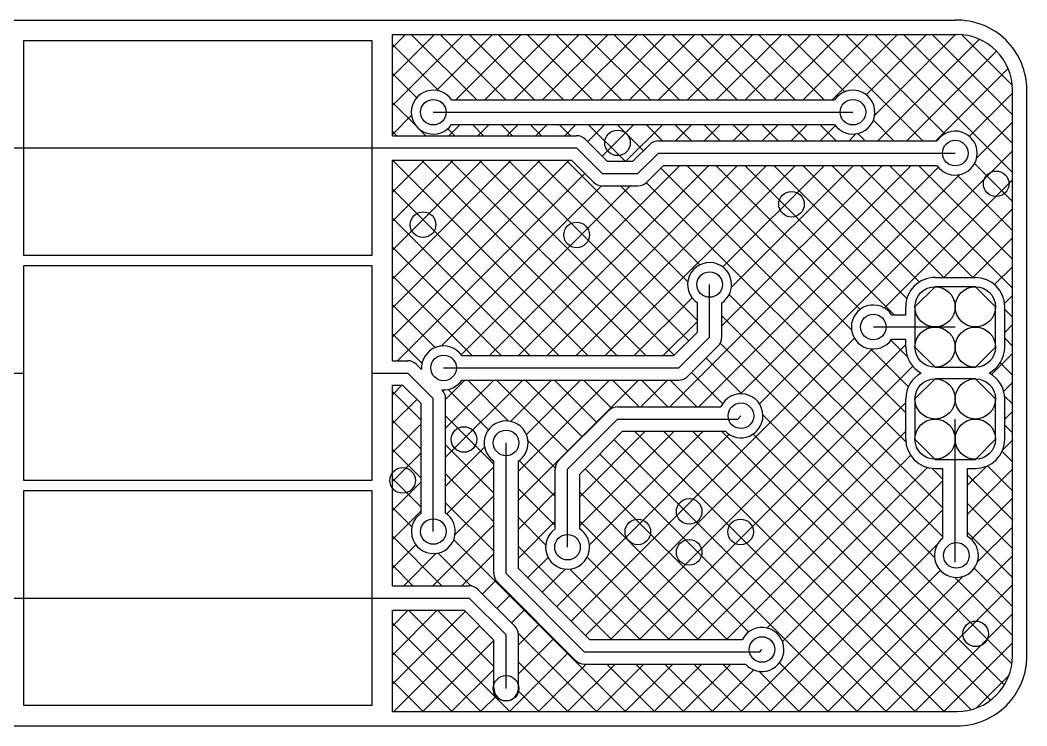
# Model space of a CAD drawing. Extents: x 0 to 2.16, y 0 to 0.69.
# Drawn here: x 1.176 to 2.16, y 0 to 0.69 of the extents above; entities that cross this region are included whole.
import ezdxf

# ---------------------------------------------------------------- set-up
doc = ezdxf.new("R2010")
doc.units = 0
doc.layers.get('0').update_dxf_attribs({"linetype": 'CONTINUOUS'})
doc.layers.add('gbl', color=3, linetype='CONTINUOUS')

# ---------------------------------------------------------------- blocks, each defined once
blk = doc.blocks.new('D75')
blk.add_circle((0, 0), 0.0125)
blk = doc.blocks.new('D76')
blk.add_lwpolyline([(0.0197, 0.0394), (-0.0197, 0.0394), (-0.0394, 0.0197), (-0.0394, -0.0197), (-0.0197, -0.0394), (0.0197, -0.0394), (0.0394, -0.0197), (0.0394, 0.0197)], close=True)
for centre in [(-0.0197, 0.0197), (0.0197, 0.0197), (-0.0197, -0.0197), (0.0197, -0.0197)]:
    blk.add_circle(centre, 0.01968)

msp = doc.modelspace()

# ---------------------------------------------------------------- linework, layer by layer
at = {"layer": 'gbl', "color": 3}
for points in [[(0.06449, 0.69), (2.09, 0.69)], [(1.18, 0.46), (1.18, 0.67), (1.52, 0.67), (1.52, 0.46), (1.18, 0.46)], [(1.54, 0.676), (2.03, 0.676)], [(1.54, 0.6349), (1.5811, 0.676)], [(1.54, 0.60662), (1.60938, 0.676)], [(1.54, 0.66319), (1.55281, 0.676)], [(1.54, 0.577), (1.54, 0.676)], [(1.55846, 0.676), (1.62246, 0.612)], [(1.58296, 0.62129), (1.63767, 0.676)], [(1.58674, 0.676), (1.65074, 0.612)], [(1.60195, 0.612), (1.66595, 0.676)], [(1.61503, 0.676), (1.67903, 0.612)], [(1.63023, 0.612), (1.69423, 0.676)], [(1.64331, 0.676), (1.70731, 0.612)], [(1.65852, 0.612), (1.72252, 0.676)], [(1.67159, 0.676), (1.73559, 0.612)], [(1.6868, 0.612), (1.7508, 0.676)], [(1.69988, 0.676), (1.76388, 0.612)], [(1.71509, 0.612), (1.77909, 0.676)], [(1.72816, 0.676), (1.79216, 0.612)], [(1.74337, 0.612), (1.80737, 0.676)], [(1.75645, 0.676), (1.82045, 0.612)], [(1.77165, 0.612), (1.83565, 0.676)], [(1.78473, 0.676), (1.84873, 0.612)], [(1.79994, 0.612), (1.86394, 0.676)], [(1.81302, 0.676), (1.87702, 0.612)], [(1.82822, 0.612), (1.89222, 0.676)], [(1.8413, 0.676), (1.9053, 0.612)], [(1.85651, 0.612), (1.92051, 0.676)], [(1.86959, 0.676), (1.93359, 0.612)], [(1.88479, 0.612), (1.94879, 0.676)], [(1.89787, 0.676), (1.96187, 0.612)], [(1.91308, 0.612), (1.97708, 0.676)], [(1.92615, 0.676), (1.98214, 0.62001)], [(1.94136, 0.612), (2.00536, 0.676)], [(1.95444, 0.676), (2.05844, 0.572)], [(1.96965, 0.612), (2.03364, 0.676)], [(1.98272, 0.676), (2.0798, 0.57893)], [(2.00303, 0.6171), (2.06193, 0.676)], [(2.01101, 0.676), (2.146, 0.54101)], [(2.0113, 0.59709), (2.09021, 0.676)], [(2.0145, 0.572), (2.1138, 0.6713)], [(2.03, 0.676), (2.09172, 0.676)], [(2.03929, 0.676), (2.146, 0.56929)], [(2.06757, 0.676), (2.146, 0.59758)], [(2.09603, 0.67583), (2.14583, 0.62603)], [(1.54, 0.66617), (1.58535, 0.62082)], [(2.04278, 0.572), (2.13049, 0.65971)], [(2.07107, 0.572), (2.14178, 0.64271)], [(1.54, 0.63789), (1.56378, 0.61411)], [(2.146, 0.06828), (2.146, 0.62172)], [(2.16, 0.06828), (2.16, 0.62174)], [(1.59784, 0.612), (1.97216, 0.612)], [(2.10382, 0.57647), (2.146, 0.61865)], [(2.10382, 0.57647), (2.146, 0.61865)], [(1.54, 0.60961), (1.5644, 0.58521)], [(1.54, 0.57833), (1.5587, 0.59704)], [(1.58, 0.6), (1.99, 0.6)], [(2.01001, 0.59214), (2.03015, 0.572)], [(2.11099, 0.55536), (2.146, 0.59036)], [(1.54, 0.58132), (1.54432, 0.577)], [(1.56521, 0.5844), (1.57261, 0.577)], [(1.59411, 0.58378), (1.60089, 0.577)], [(1.59523, 0.577), (1.60623, 0.588)], [(1.59784, 0.588), (1.97216, 0.588)], [(1.61817, 0.588), (1.62917, 0.577)], [(1.62352, 0.577), (1.63452, 0.588)], [(1.64646, 0.588), (1.65746, 0.577)], [(1.6518, 0.577), (1.6628, 0.588)], [(1.67474, 0.588), (1.68574, 0.577)], [(1.68009, 0.577), (1.69109, 0.588)], [(1.70303, 0.588), (1.71403, 0.577)], [(1.70837, 0.577), (1.71937, 0.588)], [(1.73081, 0.57116), (1.74766, 0.588)], [(1.73131, 0.588), (1.76731, 0.552)], [(1.74495, 0.55702), (1.77594, 0.588)], [(1.7596, 0.588), (1.78531, 0.56228)], [(1.76822, 0.552), (1.80422, 0.588)], [(1.78788, 0.588), (1.80388, 0.572)], [(1.81616, 0.588), (1.83216, 0.572)], [(1.81651, 0.572), (1.83251, 0.588)], [(1.84445, 0.588), (1.86045, 0.572)], [(1.84479, 0.572), (1.86079, 0.588)], [(1.87273, 0.588), (1.88873, 0.572)], [(1.87308, 0.572), (1.88908, 0.588)], [(1.90102, 0.588), (1.91702, 0.572)], [(1.90136, 0.572), (1.91736, 0.588)], [(1.9293, 0.588), (1.9453, 0.572)], [(1.92964, 0.572), (1.94564, 0.588)], [(1.95758, 0.588), (1.97359, 0.572)], [(1.95793, 0.572), (1.9729, 0.58697)], [(1.54, 0.577), (1.72, 0.577)], [(1.72848, 0.57349), (1.74997, 0.552)], [(1.8, 0.572), (2.07216, 0.572)], [(1.98621, 0.572), (1.99291, 0.5787)], [(1.99482, 0.57905), (2.00187, 0.572)], [(1.115, 0.565), (1.72, 0.565)], [(1.72, 0.565), (1.745, 0.54), (1.78, 0.54)], [(1.77503, 0.552), (1.79151, 0.56849)], [(1.8987, 0.31478), (2.146, 0.56208)], [(1.54, 0.40863), (1.68437, 0.553)], [(1.54, 0.38034), (1.71265, 0.553)], [(1.54, 0.553), (1.71503, 0.553)], [(1.54, 0.4652), (1.6278, 0.553)], [(1.54, 0.49348), (1.59952, 0.553)], [(1.54, 0.43691), (1.65609, 0.553)], [(1.54, 0.52177), (1.57123, 0.553)], [(1.54, 0.357), (1.54, 0.553)], [(1.54004, 0.553), (1.73104, 0.362)], [(1.56832, 0.553), (1.75932, 0.362)], [(1.5966, 0.553), (1.78761, 0.362)], [(1.62489, 0.553), (1.81546, 0.36243)], [(1.65317, 0.553), (1.8296, 0.37657)], [(1.68146, 0.553), (1.838, 0.39646)], [(1.70974, 0.553), (1.82866, 0.43409)], [(1.71503, 0.553), (1.73652, 0.53152)], [(1.74997, 0.552), (1.77503, 0.552)], [(1.78, 0.54), (1.8, 0.56)], [(1.8, 0.56), (2.09, 0.56)], [(1.63479, 0.362), (1.82079, 0.548)], [(1.66308, 0.362), (1.84908, 0.548)], [(1.69136, 0.362), (1.87736, 0.548)], [(1.71965, 0.362), (1.90565, 0.548)], [(1.74793, 0.362), (1.93393, 0.548)], [(1.78849, 0.53152), (1.80497, 0.548)], [(1.80228, 0.54531), (2.04163, 0.30597)], [(1.80497, 0.548), (2.07216, 0.548)], [(1.81107, 0.312), (2.04707, 0.548)], [(1.82788, 0.548), (1.98868, 0.38719)], [(1.83935, 0.312), (2.07353, 0.54618)], [(1.83935, 0.312), (2.07353, 0.54618)], [(1.85616, 0.548), (1.99702, 0.40714)], [(1.862, 0.39122), (2.01878, 0.548)], [(1.86291, 0.44869), (1.96221, 0.548)], [(1.87133, 0.42884), (1.9905, 0.548)], [(1.88445, 0.548), (2.03045, 0.402)], [(1.91273, 0.548), (2.04283, 0.4179)], [(1.94102, 0.548), (2.05505, 0.43397)], [(1.9693, 0.548), (2.07893, 0.43837)], [(1.99759, 0.548), (2.10721, 0.43837)], [(2.02587, 0.548), (2.146, 0.42787)], [(2.05415, 0.548), (2.146, 0.45615)], [(2.10893, 0.5498), (2.146, 0.51272)], [(1.54494, 0.357), (1.72798, 0.54005)], [(1.88032, 0.32469), (2.09464, 0.53901)], [(2.0208, 0.40859), (2.146, 0.5338)], [(2.09186, 0.53858), (2.146, 0.48444)], [(1.54, 0.52475), (1.70275, 0.362)], [(1.58759, 0.37136), (1.74425, 0.52802)], [(1.60729, 0.36278), (1.77251, 0.528)], [(1.745, 0.528), (1.78, 0.528)], [(1.76303, 0.528), (1.84033, 0.4507)], [(1.78813, 0.53118), (2.04176, 0.27755)], [(2.07886, 0.43837), (2.146, 0.50551)], [(1.54, 0.49647), (1.67447, 0.362)], [(2.10714, 0.43837), (2.146, 0.47723)], [(1.54, 0.46818), (1.64618, 0.362)], [(1.18, 0.24), (1.18, 0.45), (1.52, 0.45), (1.52, 0.24), (1.18, 0.24)], [(2.12844, 0.43139), (2.146, 0.44894)], [(1.54, 0.4399), (1.6179, 0.362)], [(2.07031, 0.43837), (2.10968, 0.43837)], [(1.85, 0.38), (1.85, 0.4315)], [(1.77621, 0.362), (1.83281, 0.41859)], [(1.838, 0.38497), (1.838, 0.41366)], [(1.862, 0.38), (1.862, 0.41366)], [(1.8692, 0.42183), (2.078, 0.21303)], [(2.1382, 0.41285), (2.146, 0.42066)], [(1.54, 0.41162), (1.58176, 0.36986)], [(2.04163, 0.402), (2.04163, 0.40968)], [(2.13837, 0.37031), (2.13837, 0.40968)], [(2.13837, 0.40721), (2.146, 0.39959)], [(1.8045, 0.362), (1.838, 0.3955)], [(1.862, 0.40074), (2.078, 0.18474)], [(2.02784, 0.402), (2.04163, 0.402)], [(1.81503, 0.362), (1.838, 0.38497)], [(2.01, 0.39), (2.09, 0.39)], [(2.13837, 0.38475), (2.146, 0.39237)], [(1.54, 0.38333), (1.56895, 0.35438)], [(1.71459, 0.10238), (1.99141, 0.3792)], [(1.82, 0.35), (1.85, 0.38)], [(1.86042, 0.37404), (2.06973, 0.16473)], [(2.02714, 0.37702), (2.0432, 0.36097)], [(2.02784, 0.378), (2.04163, 0.378)], [(2.04163, 0.37031), (2.04163, 0.378)], [(2.13837, 0.37893), (2.146, 0.3713)], [(1.72873, 0.08824), (2.00901, 0.36852)], [(1.75326, 0.08449), (2.04163, 0.37286)], [(1.82849, 0.34152), (1.85848, 0.37152)], [(2.00719, 0.36868), (2.04424, 0.33164)], [(2.12552, 0.34361), (2.146, 0.36409)], [(1.54, 0.357), (1.555, 0.357)], [(1.60784, 0.362), (1.81503, 0.362)], [(1.84657, 0.3596), (1.8815, 0.32467)], [(2.13397, 0.35505), (2.146, 0.34302)], [(1.155, 0.345), (1.18, 0.345)], [(1.52, 0.345), (1.555, 0.345)], [(1.555, 0.345), (1.58, 0.32)], [(1.56349, 0.35348), (1.56856, 0.34841)], [(1.59, 0.35), (1.82, 0.35)], [(1.78154, 0.08449), (2.04861, 0.35156)], [(1.83243, 0.34546), (1.86273, 0.31516)], [(1.592, 0.31921), (1.61079, 0.338)], [(1.592, 0.26264), (1.66736, 0.338)], [(1.592, 0.29092), (1.63908, 0.338)], [(1.60784, 0.338), (1.82, 0.338)], [(1.61362, 0.338), (1.65359, 0.29802)], [(1.6419, 0.338), (1.71146, 0.26844)], [(1.65538, 0.29774), (1.69564, 0.338)], [(1.66314, 0.22064), (1.7805, 0.338)], [(1.66314, 0.24893), (1.75221, 0.338)], [(1.67018, 0.338), (1.72561, 0.28258)], [(1.67095, 0.28502), (1.72393, 0.338)], [(1.69847, 0.338), (1.73975, 0.29672)], [(1.72675, 0.338), (1.75423, 0.31052)], [(1.75504, 0.338), (1.78104, 0.312)], [(1.78278, 0.312), (1.80878, 0.338)], [(1.78332, 0.338), (1.80932, 0.312)], [(1.8116, 0.338), (1.8376, 0.312)], [(2.13737, 0.32718), (2.146, 0.33581)], [(1.54, 0.333), (1.55003, 0.333), (1.568, 0.31503)], [(1.54, 0.32378), (1.54922, 0.333)], [(1.54, 0.137), (1.54, 0.333)], [(1.54, 0.32676), (1.568, 0.29876)], [(1.59438, 0.32895), (1.63387, 0.28946)], [(1.54, 0.29549), (1.56377, 0.31926)], [(1.568, 0.20784), (1.568, 0.31503)], [(1.58, 0.19), (1.58, 0.32)], [(1.592, 0.20784), (1.592, 0.32)], [(1.80983, 0.08449), (2.04163, 0.31629)], [(2.04163, 0.28032), (2.04163, 0.31969)], [(2.13823, 0.3225), (2.146, 0.31473)], [(2.13837, 0.28032), (2.13837, 0.31969)], [(1.70266, 0.25963), (1.75152, 0.30849)], [(1.76, 0.312), (1.86098, 0.312)], [(2.13837, 0.29989), (2.146, 0.30752)], [(1.54, 0.29848), (1.568, 0.27048)], [(1.54, 0.26721), (1.568, 0.29521)], [(1.592, 0.30305), (1.63914, 0.25591)], [(1.71114, 0.17469), (1.71114, 0.25114), (1.76, 0.3)], [(1.76, 0.3), (1.87741, 0.3)], [(1.87741, 0.3), (1.88059, 0.30319)], [(1.90207, 0.3041), (2.14547, 0.0607)], [(2.09, 0.16), (2.09, 0.3)], [(1.72314, 0.19579), (1.81535, 0.288)], [(1.72314, 0.22408), (1.78707, 0.288)], [(1.72314, 0.19579), (1.81535, 0.288)], [(1.72314, 0.19253), (1.72314, 0.24617), (1.76497, 0.288)], [(1.73253, 0.17689), (1.84363, 0.288)], [(1.76497, 0.288), (1.86538, 0.288)], [(1.77675, 0.288), (2.05075, 0.014)], [(1.80504, 0.288), (2.07904, 0.014)], [(1.83332, 0.288), (2.10553, 0.01579)], [(1.83811, 0.08449), (2.04163, 0.288)], [(1.86161, 0.288), (2.12455, 0.02506)], [(1.89256, 0.28533), (2.13799, 0.0399)], [(2.13837, 0.29408), (2.146, 0.28645)], [(1.65114, 0.14886), (1.65114, 0.27666)], [(1.6725, 0.27911), (1.69921, 0.25241)], [(1.70045, 0.11653), (1.869, 0.28508)], [(1.75672, 0.27975), (2.02247, 0.014)], [(2.13625, 0.26948), (2.146, 0.27924)], [(1.54, 0.27019), (1.568, 0.24219)], [(1.54, 0.23892), (1.568, 0.26692)], [(1.592, 0.27476), (1.63914, 0.22762)], [(1.592, 0.23436), (1.63006, 0.27242)], [(2.13577, 0.26839), (2.146, 0.25816)], [(1.63914, 0.14886), (1.63914, 0.25882)], [(1.66314, 0.15383), (1.66314, 0.25882)], [(1.66394, 0.25939), (1.69914, 0.22419)], [(1.74258, 0.26561), (1.99418, 0.014)], [(1.86639, 0.08449), (2.04639, 0.26448)], [(1.592, 0.24648), (1.63914, 0.19934)], [(1.59303, 0.2071), (1.63914, 0.25321)], [(1.69914, 0.19253), (1.69914, 0.25114)], [(1.72844, 0.25146), (1.88811, 0.09179)], [(1.90586, 0.09567), (2.06282, 0.25263)], [(2.06755, 0.25176), (2.078, 0.24131)], [(2.07031, 0.25163), (2.078, 0.25163)], [(2.078, 0.18368), (2.078, 0.25163)], [(2.102, 0.23524), (2.12052, 0.25375)], [(2.102, 0.25163), (2.10968, 0.25163)], [(2.102, 0.18522), (2.102, 0.25163)], [(2.102, 0.20695), (2.146, 0.25095)], [(2.12164, 0.25424), (2.146, 0.22988)], [(1.54, 0.24191), (1.568, 0.21391)], [(1.54, 0.21064), (1.568, 0.23864)], [(1.92112, 0.08264), (2.078, 0.23952)], [(2.102, 0.24559), (2.146, 0.20159)], [(1.18, 0.02), (1.18, 0.23), (1.52, 0.23), (1.52, 0.02), (1.18, 0.02)], [(1.66314, 0.2319), (1.69914, 0.1959)], [(1.66314, 0.19236), (1.69914, 0.22836)], [(1.72314, 0.22847), (1.86713, 0.08449)], [(1.592, 0.21819), (1.63914, 0.17105)], [(1.6013, 0.18709), (1.63914, 0.22493)], [(2.102, 0.21731), (2.146, 0.17331)], [(2.10576, 0.18243), (2.146, 0.22267)], [(1.54, 0.21362), (1.559, 0.19462)], [(1.54, 0.18236), (1.568, 0.21035)], [(1.88076, 0.014), (2.078, 0.21124)], [(1.66314, 0.20362), (1.68977, 0.177)], [(1.66314, 0.16408), (1.69914, 0.20008)], [(1.72314, 0.20019), (1.83885, 0.08449)], [(1.5795, 0.137), (1.63914, 0.19664)], [(2.102, 0.18903), (2.146, 0.14503)], [(2.11157, 0.15995), (2.146, 0.19439)], [(1.54, 0.18534), (1.58834, 0.137)], [(1.59994, 0.18197), (1.76791, 0.014)], [(1.90905, 0.014), (2.07261, 0.17757)], [(1.54, 0.15407), (1.5629, 0.17697)], [(1.55121, 0.137), (1.58291, 0.1687)], [(1.58462, 0.169), (1.61675, 0.13687)], [(1.60778, 0.137), (1.63914, 0.16836)], [(1.66314, 0.17534), (1.75399, 0.08449)], [(1.67216, 0.14481), (1.69209, 0.16473)], [(1.67216, 0.14481), (1.69209, 0.16473)], [(1.73024, 0.16481), (1.81056, 0.08449)], [(1.9939, 0.014), (2.146, 0.1661)], [(1.54, 0.15706), (1.56006, 0.137)], [(1.65114, 0.14886), (1.72751, 0.07248)], [(1.66314, 0.15383), (1.73249, 0.08449), (1.882, 0.08449)], [(1.6863, 0.13067), (1.70894, 0.1533)], [(1.71345, 0.15331), (1.78228, 0.08449)], [(1.93733, 0.014), (2.07537, 0.15204)], [(2.10861, 0.15413), (2.146, 0.11674)], [(1.62802, 0.12895), (1.6412, 0.14213)], [(1.64266, 0.14037), (1.71903, 0.064)], [(1.96562, 0.014), (2.09785, 0.14623)], [(2.02218, 0.014), (2.146, 0.13782)], [(2.08921, 0.14525), (2.146, 0.08846)], [(1.54, 0.137), (1.615, 0.137)], [(1.62348, 0.13349), (1.65963, 0.09734)], [(1.165, 0.125), (1.615, 0.125)], [(1.615, 0.125), (1.65114, 0.08886)], [(1.64216, 0.11481), (1.65519, 0.12784)], [(1.64216, 0.11481), (1.65519, 0.12784)], [(1.54, 0.06922), (1.58378, 0.113)], [(1.54, 0.0975), (1.5555, 0.113)], [(1.54, 0.113), (1.61003, 0.113)], [(1.54, 0.014), (1.54, 0.113)], [(1.54, 0.04093), (1.61105, 0.11198)], [(1.55577, 0.113), (1.65477, 0.014)], [(1.58406, 0.113), (1.63914, 0.05791)], [(1.61003, 0.113), (1.63914, 0.08389)], [(1.6563, 0.10067), (1.66933, 0.1137)], [(2.05047, 0.014), (2.146, 0.10953)], [(1.54, 0.10049), (1.62649, 0.014)], [(1.66314, 0.07922), (1.68347, 0.09956)], [(1.54135, 0.014), (1.62519, 0.09784)], [(1.54135, 0.014), (1.62519, 0.09784)], [(1.65114, 0.03666), (1.65114, 0.08886)], [(1.66301, 0.09061), (1.73962, 0.014)], [(1.66314, 0.03666), (1.66314, 0.08886)], [(1.56964, 0.014), (1.63914, 0.08351)], [(1.63914, 0.03666), (1.63914, 0.08389)], [(1.66314, 0.05094), (1.69762, 0.08541)], [(2.07875, 0.014), (2.146, 0.08125)], [(1.54, 0.0722), (1.5982, 0.014)], [(1.65449, 0.014), (1.71176, 0.07127)], [(1.72751, 0.07248), (1.89894, 0.07248)], [(1.89894, 0.07248), (1.90114, 0.07469)], [(1.66314, 0.0622), (1.71134, 0.014)], [(1.68277, 0.014), (1.72926, 0.06049)], [(1.71106, 0.014), (1.75754, 0.06049)], [(1.72751, 0.06049), (1.885, 0.06049)], [(1.73934, 0.014), (1.78583, 0.06049)], [(1.74971, 0.06049), (1.79619, 0.014)], [(1.76762, 0.014), (1.81411, 0.06049)], [(1.77799, 0.06049), (1.82448, 0.014)], [(1.79591, 0.014), (1.84239, 0.06049)], [(1.80628, 0.06049), (1.85276, 0.014)], [(1.82419, 0.014), (1.87068, 0.06049)], [(1.83456, 0.06049), (1.88105, 0.014)], [(1.86285, 0.06049), (1.90933, 0.014)], [(1.91824, 0.06166), (1.9659, 0.014)], [(1.59792, 0.014), (1.63914, 0.05522)], [(1.85248, 0.014), (1.89319, 0.05471)], [(1.89823, 0.05339), (1.93762, 0.014)], [(2.11033, 0.01729), (2.14271, 0.04967)], [(1.54, 0.04392), (1.56992, 0.014)], [(1.66288, 0.03418), (1.68306, 0.014)], [(1.6262, 0.014), (1.64159, 0.02939)], [(1.54, 0.014), (2.02995, 0.014)], [(2.03, 0.014), (2.09172, 0.014)], [(0.06449, 0), (2.09172, 0)]]:
    msp.add_lwpolyline(points, dxfattribs=at)
for points in [[(2.15996, 0.62174), (2.15996, 0.62174), (2.15996, 0.62174, 0.421432), (2.09, 0.69), (2.09, 0.69)], [(2.146, 0.62172), (2.146, 0.62172), (2.146, 0.62172, 0.414214), (2.09172, 0.676), (2.09172, 0.676)], [(1.59784, 0.612), (1.59784, 0.612), (1.59784, 0.612, 3.278364), (1.59784, 0.588), (1.59784, 0.588)], [(2.0115, 0.6), (2.0115, 0.6), (2.0115, 0.6, 0.740448), (1.97216, 0.612), (1.97216, 0.612)], [(1.97216, 0.588), (1.97216, 0.588), (1.97216, 0.588, 0.740466), (2.0115, 0.6), (2.0115, 0.6)], [(2.1115, 0.56), (2.1115, 0.56), (2.1115, 0.56, 0.740448), (2.07216, 0.572), (2.07216, 0.572)], [(1.72848, 0.57349), (1.72848, 0.57349), (1.72848, 0.57349, 0.199188), (1.72, 0.577), (1.72, 0.577)], [(1.72848, 0.57349), (1.72848, 0.57349), (1.72848, 0.57349, 0.199188), (1.72, 0.577), (1.72, 0.577)], [(1.8, 0.572), (1.8, 0.572), (1.8, 0.572, 0.198186), (1.79151, 0.56849), (1.79151, 0.56849)], [(1.8, 0.572), (1.8, 0.572), (1.8, 0.572, 0.198186), (1.79151, 0.56849), (1.79151, 0.56849)], [(2.07216, 0.548), (2.07216, 0.548), (2.07216, 0.548, 0.740466), (2.1115, 0.56), (2.1115, 0.56)], [(1.73652, 0.53152), (1.73652, 0.53152), (1.73652, 0.53152, 0.198099), (1.745, 0.528), (1.745, 0.528)], [(1.73652, 0.53152), (1.73652, 0.53152), (1.73652, 0.53152, 0.198099), (1.745, 0.528), (1.745, 0.528)], [(1.78, 0.528), (1.78, 0.528), (1.78, 0.528, 0.199109), (1.78849, 0.53152), (1.78849, 0.53152)], [(1.78, 0.528), (1.78, 0.528), (1.78, 0.528, 0.199109), (1.78849, 0.53152), (1.78849, 0.53152)], [(1.8715, 0.4315), (1.8715, 0.4315), (1.8715, 0.4315, 1.665478), (1.838, 0.41366), (1.838, 0.41366)], [(2.07031, 0.43837), (2.07031, 0.43837), (2.07031, 0.43837, 0.414316), (2.04163, 0.40968), (2.04163, 0.40968)], [(2.13837, 0.40968), (2.13837, 0.40968), (2.13837, 0.40968, 0.414069), (2.10968, 0.43837), (2.10968, 0.43837)], [(1.862, 0.41366), (1.862, 0.41366), (1.862, 0.41366, 0.249686), (1.8715, 0.4315), (1.8715, 0.4315)], [(2.02784, 0.402), (2.02784, 0.402), (2.02784, 0.402, 3.278364), (2.02784, 0.378), (2.02784, 0.378)], [(1.85848, 0.37152), (1.85848, 0.37152), (1.85848, 0.37152, 0.198099), (1.862, 0.38), (1.862, 0.38)], [(1.85848, 0.37152), (1.85848, 0.37152), (1.85848, 0.37152, 0.198099), (1.862, 0.38), (1.862, 0.38)], [(1.60784, 0.362), (1.60784, 0.362), (1.60784, 0.362, 0.769547), (1.56856, 0.34841), (1.56856, 0.34841)], [(2.04163, 0.37031), (2.04163, 0.37031), (2.04163, 0.37031, 0.277036), (2.05682, 0.345), (2.05682, 0.345)], [(2.12317, 0.345), (2.12317, 0.345), (2.12317, 0.345, 0.276737), (2.13837, 0.37031), (2.13837, 0.37031)], [(1.56349, 0.35348), (1.56349, 0.35348), (1.56349, 0.35348, 0.198316), (1.555, 0.357), (1.555, 0.357)], [(1.56349, 0.35348), (1.56349, 0.35348), (1.56349, 0.35348, 0.198316), (1.555, 0.357), (1.555, 0.357)], [(2.05682, 0.345), (2.05682, 0.345), (2.05682, 0.345, 0.277076), (2.04163, 0.31969), (2.04163, 0.31969)], [(2.13837, 0.31969), (2.13837, 0.31969), (2.13837, 0.31969, 0.277278), (2.12317, 0.345), (2.12317, 0.345)], [(1.58841, 0.32856), (1.58841, 0.32856), (1.58841, 0.32856, 0.269353), (1.60784, 0.338), (1.60784, 0.338)], [(1.82, 0.338), (1.82, 0.338), (1.82, 0.338, 0.199109), (1.82849, 0.34152), (1.82849, 0.34152)], [(1.82, 0.338), (1.82, 0.338), (1.82, 0.338, 0.199109), (1.82849, 0.34152), (1.82849, 0.34152)], [(1.592, 0.32), (1.592, 0.32), (1.592, 0.32, 0.198186), (1.58849, 0.32849), (1.58849, 0.32849)], [(1.592, 0.32), (1.592, 0.32), (1.592, 0.32, 0.198186), (1.58849, 0.32849), (1.58849, 0.32849)], [(1.90209, 0.30319), (1.90209, 0.30319), (1.90209, 0.30319, 0.808439), (1.86098, 0.312), (1.86098, 0.312)], [(1.76, 0.312), (1.76, 0.312), (1.76, 0.312, 0.198802), (1.75152, 0.30849), (1.75152, 0.30849)], [(1.76, 0.312), (1.76, 0.312), (1.76, 0.312, 0.198802), (1.75152, 0.30849), (1.75152, 0.30849)], [(1.67264, 0.27666), (1.67264, 0.27666), (1.67264, 0.27666, 1.665478), (1.63914, 0.25882), (1.63914, 0.25882)], [(1.86538, 0.288), (1.86538, 0.288), (1.86538, 0.288, 0.668866), (1.90209, 0.30319), (1.90209, 0.30319)], [(1.66314, 0.25882), (1.66314, 0.25882), (1.66314, 0.25882, 0.249686), (1.67264, 0.27666), (1.67264, 0.27666)], [(2.04163, 0.28032), (2.04163, 0.28032), (2.04163, 0.28032, 0.413967), (2.07031, 0.25163), (2.07031, 0.25163)], [(2.10968, 0.25163), (2.10968, 0.25163), (2.10968, 0.25163, 0.414069), (2.13837, 0.28032), (2.13837, 0.28032)], [(1.70266, 0.25963), (1.70266, 0.25963), (1.70266, 0.25963, 0.198316), (1.69914, 0.25114), (1.69914, 0.25114)], [(1.70266, 0.25963), (1.70266, 0.25963), (1.70266, 0.25963, 0.198316), (1.69914, 0.25114), (1.69914, 0.25114)], [(1.568, 0.20784), (1.568, 0.20784), (1.568, 0.20784, 1.665497), (1.6015, 0.19), (1.6015, 0.19)], [(1.6015, 0.19), (1.6015, 0.19), (1.6015, 0.19, 0.24965), (1.592, 0.20784), (1.592, 0.20784)], [(1.69914, 0.19253), (1.69914, 0.19253), (1.69914, 0.19253, 1.665497), (1.73264, 0.17469), (1.73264, 0.17469)], [(1.73264, 0.17469), (1.73264, 0.17469), (1.73264, 0.17469, 0.24965), (1.72314, 0.19253), (1.72314, 0.19253)], [(2.078, 0.18368), (2.078, 0.18368), (2.078, 0.18368, 1.605539), (2.11264, 0.16666), (2.11264, 0.16666)], [(2.11264, 0.16666), (2.11264, 0.16666), (2.11264, 0.16666, 0.266214), (2.102, 0.18522), (2.102, 0.18522)], [(1.63914, 0.14886), (1.63914, 0.14886), (1.63914, 0.14886, 0.199109), (1.64266, 0.14037), (1.64266, 0.14037)], [(1.63914, 0.14886), (1.63914, 0.14886), (1.63914, 0.14886, 0.199109), (1.64266, 0.14037), (1.64266, 0.14037)], [(1.62348, 0.13349), (1.62348, 0.13349), (1.62348, 0.13349, 0.199188), (1.615, 0.137), (1.615, 0.137)], [(1.62348, 0.13349), (1.62348, 0.13349), (1.62348, 0.13349, 0.199188), (1.615, 0.137), (1.615, 0.137)], [(1.66314, 0.08886), (1.66314, 0.08886), (1.66314, 0.08886, 0.198802), (1.65963, 0.09734), (1.65963, 0.09734)], [(1.66314, 0.08886), (1.66314, 0.08886), (1.66314, 0.08886, 0.198802), (1.65963, 0.09734), (1.65963, 0.09734)], [(1.92264, 0.07469), (1.92264, 0.07469), (1.92264, 0.07469, 0.787464), (1.882, 0.08449), (1.882, 0.08449)], [(1.885, 0.06049), (1.885, 0.06049), (1.885, 0.06049, 0.691457), (1.92264, 0.07469), (1.92264, 0.07469)], [(1.71903, 0.064), (1.71903, 0.064), (1.71903, 0.064, 0.199188), (1.72751, 0.06049), (1.72751, 0.06049)], [(1.71903, 0.064), (1.71903, 0.064), (1.71903, 0.064, 0.199188), (1.72751, 0.06049), (1.72751, 0.06049)], [(2.09172, 0), (2.09172, 0), (2.09172, 0, 0.414214), (2.16, 0.06828), (2.16, 0.06828)], [(2.09172, 0.014), (2.09172, 0.014), (2.09172, 0.014, 0.414214), (2.146, 0.06828), (2.146, 0.06828)], [(1.63914, 0.03666), (1.63914, 0.03666), (1.63914, 0.03666, 1), (1.66314, 0.03666), (1.66314, 0.03666)]]:
    msp.add_lwpolyline(points, format="xyb", dxfattribs=at)

# ---------------------------------------------------------------- block references
at = {"layer": 'gbl'}
for name, p in [('D75', (1.58, 0.6)), ('D75', (1.99, 0.6)), ('D75', (1.76, 0.57)), ('D75', (2.09, 0.56)), ('D75', (2.13, 0.53)), ('D75', (1.93, 0.51)), ('D75', (1.57, 0.49)), ('D75', (1.72, 0.48)), ('D75', (1.85, 0.4315)), ('D76', (2.09, 0.39)), ('D75', (2.01, 0.39)), ('D75', (1.59, 0.35)), ('D76', (2.09, 0.3)), ('D75', (1.88059, 0.30319)), ('D75', (1.61, 0.28)), ('D75', (1.65114, 0.27666)), ('D75', (1.55, 0.24)), ('D75', (1.83004, 0.20965)), ('D75', (1.58, 0.19)), ('D75', (1.77985, 0.18965)), ('D75', (1.88024, 0.18965)), ('D75', (1.71114, 0.17469)), ('D75', (1.83004, 0.16965)), ('D75', (2.09114, 0.16666)), ('D75', (2.11, 0.09)), ('D75', (1.90114, 0.07469)), ('D75', (1.65114, 0.03666))]:
    msp.add_blockref(name, p, dxfattribs=at)

doc.saveas('drawing.dxf')
